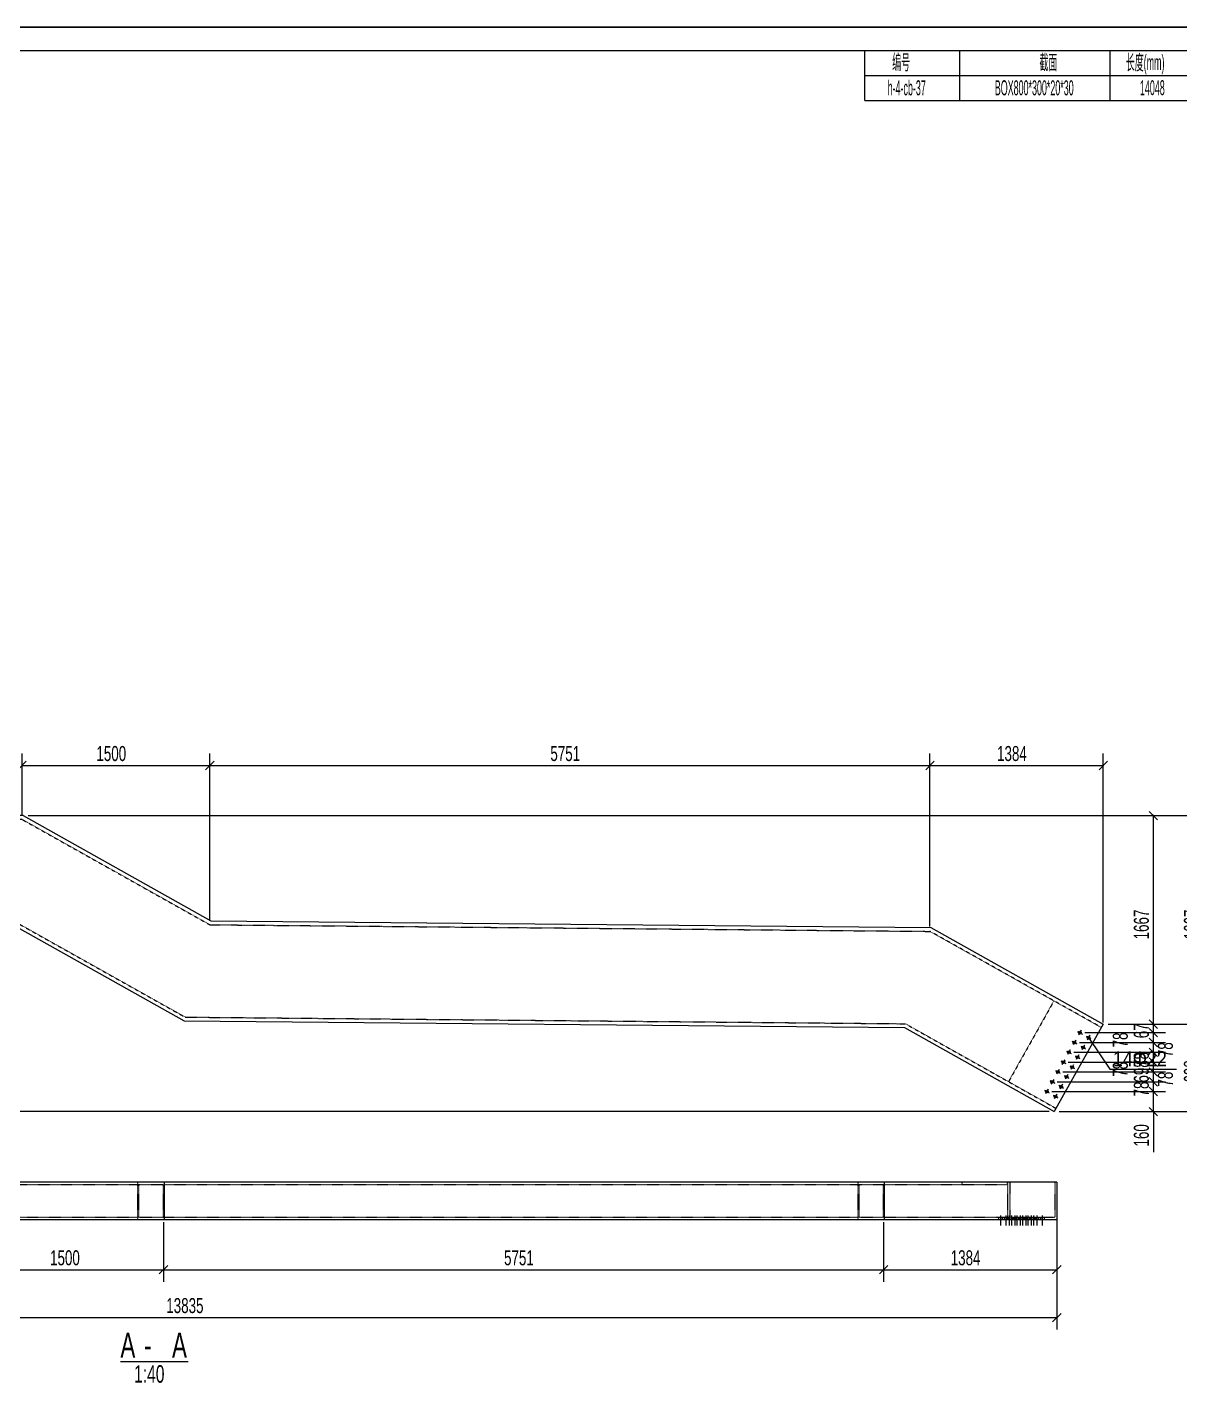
# Model space of a CAD drawing. Header units: millimetres. Extents: x 96 to 23960, y 200 to 17000.
# Drawn here: x 10112 to 19317, y 6167 to 17000 of the extents above; entities that cross this region are included whole.
import ezdxf

# ---------------------------------------------------------------- set-up
doc = ezdxf.new("R2010")
doc.units = ezdxf.units.MM
doc.linetypes.add('XKITLINE00', pattern=[0])
doc.linetypes.add('XKITLINE04', pattern=[3, 0.5, -0.5, 0.5, -0.5, 0.5, -0.5])
for name, color, linetype, lineweight in [('Bolt', 7, 'Continuous', 0), ('BoltMark', 3, 'Continuous', 0), ('DrawingSheet', 5, 'Continuous', 0), ('OtherObjectType', 1, 'Continuous', 0), ('Part', 2, 'Continuous', 0), ('Z-DIMENSIONS', 1, 'Continuous', 0)]:
    doc.layers.add(name, color=color, linetype=linetype, lineweight=lineweight)
doc.styles.add('$TD_AUDIT_GENERATED_(136)', font='ARIAL.TTF')
doc.styles.add('Arial', font='arial.ttf')
doc.styles.add('romsim', font='ARIAL.TTF')

# ---------------------------------------------------------------- blocks, each defined once
blk = doc.blocks.new('*A1')
at = {"layer": 'Bolt', "color": 7, "linetype": 'XKITLINE00', "lineweight": 0}
for p, q in [((18455, 8898), (18493, 8876)), ((18485, 8906), (18464, 8868)), ((18499, 8976), (18538, 8955)), ((18529, 8985), (18508, 8946)), ((18569, 8937), (18607, 8916)), ((18599, 8946), (18577, 8907)), ((18411, 8819), (18449, 8798)), ((18441, 8828), (18419, 8790)), ((18481, 8780), (18519, 8759)), ((18511, 8789), (18489, 8750)), ((18525, 8859), (18563, 8837)), ((18555, 8867), (18533, 8829)), ((18353, 8671), (18331, 8633)), ((18367, 8741), (18405, 8719)), ((18397, 8749), (18375, 8711)), ((18437, 8702), (18475, 8680)), ((18467, 8710), (18445, 8672)), ((18279, 8584), (18317, 8563)), ((18309, 8592), (18287, 8554)), ((18323, 8663), (18361, 8641)), ((18393, 8623), (18431, 8602)), ((18423, 8632), (18401, 8593)), ((18235, 8506), (18273, 8484)), ((18265, 8514), (18243, 8476)), ((18305, 8466), (18343, 8445)), ((18335, 8475), (18313, 8436)), ((18349, 8545), (18387, 8523)), ((18379, 8553), (18357, 8515))]:
    blk.add_line(p, q, dxfattribs=at)
for centre in [(18474, 8887), (18518, 8966), (18588, 8926), (18430, 8809), (18500, 8770), (18544, 8848), (18386, 8730), (18456, 8691), (18298, 8573), (18342, 8652), (18412, 8613), (18254, 8495), (18324, 8456), (18368, 8534)]:
    blk.add_circle(centre, 11, dxfattribs=at)
blk = doc.blocks.new('*A2')
at = {"layer": 'Part', "color": 4, "linetype": 'XKITLINE00', "lineweight": 0}
for p, q in [((4870, 9928), (5287, 10672)), ((5324, 10700), (4875, 9900)), ((5287, 10672), (5324, 10700)), ((10079, 10700), (5324, 10700)), ((10079, 10700), (11579, 9858)), ((4870, 9928), (4875, 9900)), ((9870, 9900), (4875, 9900)), ((9870, 9900), (11366, 9060)), ((11579, 9858), (17329, 9805)), ((17329, 9805), (18705, 9033)), ((11366, 9060), (17117, 9007)), ((17117, 9007), (18313, 8335)), ((18705, 9033), (18313, 8335))]:
    blk.add_line(p, q, dxfattribs=at)
at = {"layer": 'Part', "color": 7, "linetype": 'XKITLINE04', "lineweight": 0}
for p, q in [((10071, 10670), (5287, 10670)), ((10071, 10670), (11571, 9828)), ((4871, 9930), (9877, 9930)), ((9877, 9930), (11374, 9090)), ((11571, 9828), (17321, 9775)), ((18690, 9007), (17321, 9775)), ((18311, 9220), (17949, 8575)), ((11374, 9090), (17125, 9037)), ((17125, 9037), (18328, 8361))]:
    blk.add_line(p, q, dxfattribs=at)
blk = doc.blocks.new('*A3')
at = {"layer": 'Bolt', "color": 2, "linetype": 'XKITLINE00', "lineweight": 0}
for p, q in [((17869, 7491), (17869, 7471)), ((17884, 7504), (17884, 7426)), ((17899, 7491), (17899, 7471)), ((17913, 7491), (17913, 7471)), ((17928, 7504), (17928, 7426)), ((17939, 7491), (17939, 7471)), ((17943, 7491), (17943, 7471)), ((17954, 7504), (17954, 7426)), ((17957, 7491), (17957, 7471)), ((17969, 7491), (17969, 7471)), ((17972, 7504), (17972, 7426)), ((17983, 7491), (17983, 7471)), ((17987, 7491), (17987, 7471)), ((17998, 7504), (17998, 7426)), ((18001, 7491), (18001, 7471)), ((18013, 7491), (18013, 7471)), ((18016, 7504), (18016, 7426)), ((18027, 7491), (18027, 7471)), ((18031, 7491), (18031, 7471)), ((18042, 7504), (18042, 7426)), ((18045, 7491), (18045, 7471)), ((18057, 7491), (18057, 7471)), ((18060, 7504), (18060, 7426)), ((18071, 7491), (18071, 7471)), ((18075, 7491), (18075, 7471)), ((18086, 7504), (18086, 7426)), ((18089, 7491), (18089, 7471)), ((18101, 7491), (18101, 7471)), ((18104, 7504), (18104, 7426)), ((18115, 7491), (18115, 7471)), ((18119, 7491), (18119, 7471)), ((18130, 7504), (18130, 7426)), ((18133, 7491), (18133, 7471)), ((18145, 7491), (18145, 7471)), ((18148, 7504), (18148, 7426)), ((18159, 7491), (18159, 7471)), ((18163, 7491), (18163, 7471)), ((18174, 7504), (18174, 7426)), ((18189, 7491), (18189, 7471)), ((18203, 7491), (18203, 7471)), ((18218, 7504), (18218, 7426)), ((18233, 7491), (18233, 7471))]:
    blk.add_line(p, q, dxfattribs=at)
blk = doc.blocks.new('*A4')
at = {"layer": 'Part', "color": 4, "linetype": 'XKITLINE00', "lineweight": 0}
for p, q in [((4505, 7771), (4500, 7753)), ((4500, 7753), (4500, 7489)), ((4500, 7753), (4917, 7753)), ((4501, 7491), (4501, 7751)), ((4501, 7751), (4917, 7751)), ((18335, 7771), (4505, 7771)), ((4917, 7753), (4954, 7771)), ((4917, 7489), (4917, 7753)), ((4917, 7491), (4917, 7751)), ((4954, 7471), (4954, 7771)), ((9709, 7471), (9709, 7771)), ((11209, 7471), (11209, 7771)), ((16959, 7471), (16959, 7771)), ((18335, 7771), (18335, 7471)), ((4500, 7489), (4917, 7489)), ((4505, 7471), (4500, 7489)), ((4501, 7491), (4917, 7491)), ((4917, 7489), (4954, 7471)), ((18335, 7471), (4505, 7471))]:
    blk.add_line(p, q, dxfattribs=at)
at = {"layer": 'Part', "color": 7, "linetype": 'XKITLINE04', "lineweight": 0}
for p, q in [((4505, 7471), (4505, 7771)), ((17941, 7751), (4917, 7751)), ((9500, 7471), (9500, 7771)), ((9507, 7491), (9507, 7751)), ((9701, 7491), (9701, 7751)), ((10996, 7471), (10996, 7771)), ((11004, 7491), (11004, 7751)), ((11201, 7491), (11201, 7751)), ((16747, 7471), (16747, 7771)), ((16755, 7491), (16755, 7751)), ((16951, 7491), (16951, 7751)), ((17579, 7751), (17579, 7771)), ((17941, 7751), (17941, 7771)), ((17943, 7471), (17943, 7771)), ((17958, 7771), (17958, 7491)), ((18320, 7491), (18320, 7771)), ((9709, 7491), (4917, 7491)), ((9709, 7491), (18320, 7491))]:
    blk.add_line(p, q, dxfattribs=at)
blk = doc.blocks.new('*A5')
at = {"layer": 'DrawingSheet', "color": 5, "linetype": 'XKITLINE00', "lineweight": 0}
blk.add_line((23960, 17000), (200, 17000), dxfattribs=at)
blk = doc.blocks.new('*A6')
at = {"layer": 'OtherObjectType', "color": 7, "linetype": 'XKITLINE00', "lineweight": 0}
for p, q in [((16800, 16414), (16800, 16814)), ((16800, 16814), (21600, 16814)), ((17560, 16414), (17560, 16814)), ((18760, 16414), (18760, 16814)), ((19440, 16414), (19440, 16814)), ((20160, 16414), (20160, 16814)), ((20920, 16414), (20920, 16814)), ((21600, 16814), (21600, 16414)), ((16800, 16614), (21600, 16614)), ((16800, 16414), (21600, 16414))]:
    blk.add_line(p, q, dxfattribs=at)
at = {"layer": 'OtherObjectType', "color": 7, "width": 0.425}
for s, style, p in [('\\M+5B1E0\\M+5BAC5', 'Arial', (17020, 16660)), ('\\M+5BDD8\\M+5C3E6', 'Arial', (18195, 16659)), ('\\M+5B3A4\\M+5B6C8(mm)', 'Arial', (18885, 16658)), ('\\M+5CAFD\\M+5C1BF', 'Arial', (20421, 16655)), ('\\M+5B1C8\\M+5C0FD', 'Arial', (21218, 16655)), ('\\M+5B2C4\\M+5D6CA', 'Arial', (19742, 16651)), ('h-4-cb-37', '$TD_AUDIT_GENERATED_(136)', (16983, 16455)), ('BOX800*300*20*30', '$TD_AUDIT_GENERATED_(136)', (17839, 16455)), ('14048', '$TD_AUDIT_GENERATED_(136)', (18998, 16456)), ('Q355B', '$TD_AUDIT_GENERATED_(136)', (19681, 16456)), ('1:40', '$TD_AUDIT_GENERATED_(136)', (21222, 16455))]:
    blk.add_text(s, height=120, dxfattribs=dict(at, style=style)).set_placement(p)
blk = doc.blocks.new('*A7')
at = {"layer": 'OtherObjectType', "color": 7, "linetype": 'XKITLINE00', "lineweight": 0}
for p, q in [((200, 17000), (23960, 17000)), ((720, 16814), (23761, 16814))]:
    blk.add_line(p, q, dxfattribs=at)
blk = doc.blocks.new('*A9')
at = {"layer": 'Z-DIMENSIONS', "color": 3, "linetype": 'XKITLINE00', "lineweight": 0}
for p, q in [((10071, 10710), (10071, 11196)), ((11571, 9868), (11571, 11196)), ((10105, 11134), (10037, 11066)), ((10071, 11100), (11571, 11100)), ((11605, 11134), (11537, 11066))]:
    blk.add_line(p, q, dxfattribs=at)
at = {"layer": 'Z-DIMENSIONS', "color": 7}
for p in [(10071, 11100), (11571, 11100)]:
    blk.add_point(p, dxfattribs=at)
at = {"layer": 'Z-DIMENSIONS', "color": 7, "style": 'romsim', "width": 0.6375}
blk.add_text('1500', height=120, dxfattribs=at).set_placement((10665, 11136))
blk = doc.blocks.new('*A10')
at = {"layer": 'Z-DIMENSIONS', "color": 3, "linetype": 'XKITLINE00', "lineweight": 0}
for p, q in [((11571, 9868), (11571, 11196)), ((17321, 9815), (17321, 11196)), ((11605, 11134), (11537, 11066)), ((11571, 11100), (17321, 11100)), ((17355, 11134), (17287, 11066))]:
    blk.add_line(p, q, dxfattribs=at)
at = {"layer": 'Z-DIMENSIONS', "color": 7}
for p in [(11571, 11100), (17321, 11100)]:
    blk.add_point(p, dxfattribs=at)
at = {"layer": 'Z-DIMENSIONS', "color": 7, "style": 'romsim', "width": 0.6375}
blk.add_text('5751', height=120, dxfattribs=at).set_placement((14290, 11136))
blk = doc.blocks.new('*A11')
at = {"layer": 'Z-DIMENSIONS', "color": 3, "linetype": 'XKITLINE00', "lineweight": 0}
for p, q in [((17321, 9815), (17321, 11196)), ((18705, 9047), (18705, 11196)), ((17355, 11134), (17287, 11066)), ((17321, 11100), (18705, 11100)), ((18739, 11134), (18671, 11066))]:
    blk.add_line(p, q, dxfattribs=at)
at = {"layer": 'Z-DIMENSIONS', "color": 7}
for p in [(17321, 11100), (18705, 11100)]:
    blk.add_point(p, dxfattribs=at)
at = {"layer": 'Z-DIMENSIONS', "color": 7, "style": 'romsim', "width": 0.6375}
blk.add_text('1384', height=120, dxfattribs=at).set_placement((17857, 11136))
blk = doc.blocks.new('*A12')
at = {"layer": 'Z-DIMENSIONS', "color": 3, "linetype": 'XKITLINE00', "lineweight": 0}
for p, q in [((18294, 8495), (19201, 8495)), ((19071, 8529), (19139, 8461)), ((19105, 8335), (19105, 8495)), ((19071, 8369), (19139, 8301)), ((18353, 8335), (19201, 8335)), ((19105, 8335), (19105, 8011)), ((19105, 8335), (19105, 8011))]:
    blk.add_line(p, q, dxfattribs=at)
at = {"layer": 'Z-DIMENSIONS', "color": 7}
for p in [(19105, 8495), (19105, 8335)]:
    blk.add_point(p, dxfattribs=at)
at = {"layer": 'Z-DIMENSIONS', "color": 7, "style": 'romsim', "width": 0.6375}
blk.add_text('160', height=120, rotation=90.0002, dxfattribs=at).set_placement((19069, 8056))
blk = doc.blocks.new('*A13')
at = {"layer": 'Z-DIMENSIONS', "color": 3, "linetype": 'XKITLINE00', "lineweight": 0}
for p, q in [((18338, 8573), (19201, 8573)), ((19071, 8607), (19139, 8539)), ((19105, 8495), (19105, 8573)), ((18294, 8495), (19201, 8495)), ((19071, 8529), (19139, 8461))]:
    blk.add_line(p, q, dxfattribs=at)
at = {"layer": 'Z-DIMENSIONS', "color": 7}
for p in [(19105, 8573), (19105, 8495)]:
    blk.add_point(p, dxfattribs=at)
at = {"layer": 'Z-DIMENSIONS', "color": 7, "style": 'romsim', "width": 0.6375}
blk.add_text('78', height=120, rotation=90.0002, dxfattribs=at).set_placement((19069, 8456))
blk = doc.blocks.new('*A14')
at = {"layer": 'Z-DIMENSIONS', "color": 3, "linetype": 'XKITLINE00', "lineweight": 0}
for p, q in [((19071, 8686), (19139, 8618)), ((18338, 8573), (19201, 8573)), ((18382, 8652), (19201, 8652)), ((19071, 8607), (19139, 8539)), ((19105, 8573), (19105, 8652))]:
    blk.add_line(p, q, dxfattribs=at)
at = {"layer": 'Z-DIMENSIONS', "color": 7}
for p in [(19105, 8652), (19105, 8573)]:
    blk.add_point(p, dxfattribs=at)
at = {"layer": 'Z-DIMENSIONS', "color": 7, "style": 'romsim', "width": 0.6375}
blk.add_text('78', height=120, rotation=90.0002, dxfattribs=at).set_placement((19261, 8535))
blk = doc.blocks.new('*A15')
at = {"layer": 'Z-DIMENSIONS', "color": 3, "linetype": 'XKITLINE00', "lineweight": 0}
for p, q in [((18426, 8730), (19201, 8730)), ((19071, 8764), (19139, 8696)), ((19071, 8686), (19139, 8618)), ((19105, 8652), (19105, 8730)), ((18382, 8652), (19201, 8652))]:
    blk.add_line(p, q, dxfattribs=at)
at = {"layer": 'Z-DIMENSIONS', "color": 7}
for p in [(19105, 8730), (19105, 8652)]:
    blk.add_point(p, dxfattribs=at)
at = {"layer": 'Z-DIMENSIONS', "color": 7, "style": 'romsim', "width": 0.6375}
blk.add_text('78', height=120, rotation=90.0002, dxfattribs=at).set_placement((18901, 8613))
blk = doc.blocks.new('*A16')
at = {"layer": 'Z-DIMENSIONS', "color": 3, "linetype": 'XKITLINE00', "lineweight": 0}
for p, q in [((18470, 8809), (19201, 8809)), ((19071, 8843), (19139, 8775)), ((19105, 8730), (19105, 8809)), ((18426, 8730), (19201, 8730)), ((19071, 8764), (19139, 8696))]:
    blk.add_line(p, q, dxfattribs=at)
at = {"layer": 'Z-DIMENSIONS', "color": 7}
for p in [(19105, 8809), (19105, 8730)]:
    blk.add_point(p, dxfattribs=at)
at = {"layer": 'Z-DIMENSIONS', "color": 7, "style": 'romsim', "width": 0.6375}
blk.add_text('78', height=120, rotation=90.0002, dxfattribs=at).set_placement((19069, 8692))
blk = doc.blocks.new('*A17')
at = {"layer": 'Z-DIMENSIONS', "color": 3, "linetype": 'XKITLINE00', "lineweight": 0}
for p, q in [((18514, 8887), (19201, 8887)), ((19071, 8921), (19139, 8853)), ((19105, 8809), (19105, 8887)), ((18470, 8809), (19201, 8809)), ((19071, 8843), (19139, 8775))]:
    blk.add_line(p, q, dxfattribs=at)
at = {"layer": 'Z-DIMENSIONS', "color": 7}
for p in [(19105, 8887), (19105, 8809)]:
    blk.add_point(p, dxfattribs=at)
at = {"layer": 'Z-DIMENSIONS', "color": 7, "style": 'romsim', "width": 0.6375}
blk.add_text('78', height=120, rotation=90.0002, dxfattribs=at).set_placement((19261, 8770))
blk = doc.blocks.new('*A18')
at = {"layer": 'Z-DIMENSIONS', "color": 3, "linetype": 'XKITLINE00', "lineweight": 0}
for p, q in [((19071, 9000), (19139, 8932)), ((18514, 8887), (19201, 8887)), ((18558, 8966), (19201, 8966)), ((19071, 8921), (19139, 8853)), ((19105, 8887), (19105, 8966))]:
    blk.add_line(p, q, dxfattribs=at)
at = {"layer": 'Z-DIMENSIONS', "color": 7}
for p in [(19105, 8966), (19105, 8887)]:
    blk.add_point(p, dxfattribs=at)
at = {"layer": 'Z-DIMENSIONS', "color": 7, "style": 'romsim', "width": 0.6375}
blk.add_text('78', height=120, rotation=90.0002, dxfattribs=at).set_placement((18901, 8848))
blk = doc.blocks.new('*A19')
at = {"layer": 'Z-DIMENSIONS', "color": 3, "linetype": 'XKITLINE00', "lineweight": 0}
for p, q in [((18745, 9033), (19201, 9033)), ((19071, 9067), (19139, 8999)), ((19071, 9000), (19139, 8932)), ((19105, 8966), (19105, 9033)), ((18558, 8966), (19201, 8966))]:
    blk.add_line(p, q, dxfattribs=at)
at = {"layer": 'Z-DIMENSIONS', "color": 7}
for p in [(19105, 9033), (19105, 8966)]:
    blk.add_point(p, dxfattribs=at)
at = {"layer": 'Z-DIMENSIONS', "color": 7, "style": 'romsim', "width": 0.6375}
blk.add_text('67', height=120, rotation=90.0002, dxfattribs=at).set_placement((19069, 8921))
blk = doc.blocks.new('*A20')
at = {"layer": 'Z-DIMENSIONS', "color": 3, "linetype": 'XKITLINE00', "lineweight": 0}
for p, q in [((19071, 10734), (19139, 10666)), ((10119, 10700), (19201, 10700)), ((19105, 9033), (19105, 10700)), ((18745, 9033), (19201, 9033)), ((19071, 9067), (19139, 8999))]:
    blk.add_line(p, q, dxfattribs=at)
at = {"layer": 'Z-DIMENSIONS', "color": 7}
for p in [(19105, 10700), (19105, 9033)]:
    blk.add_point(p, dxfattribs=at)
at = {"layer": 'Z-DIMENSIONS', "color": 7, "style": 'romsim', "width": 0.6375}
blk.add_text('1667', height=120, rotation=90.0002, dxfattribs=at).set_placement((19069, 9711))
blk = doc.blocks.new('*A21')
at = {"layer": 'Z-DIMENSIONS', "color": 3, "linetype": 'XKITLINE00', "lineweight": 0}
for p, q in [((18745, 9033), (19601, 9033)), ((19471, 9067), (19539, 8999)), ((19505, 8335), (19505, 9033)), ((19471, 8369), (19539, 8301)), ((18353, 8335), (19601, 8335))]:
    blk.add_line(p, q, dxfattribs=at)
at = {"layer": 'Z-DIMENSIONS', "color": 7}
for p in [(19505, 9033), (19505, 8335)]:
    blk.add_point(p, dxfattribs=at)
at = {"layer": 'Z-DIMENSIONS', "color": 7, "style": 'romsim', "width": 0.6375}
blk.add_text('698', height=120, rotation=90.0002, dxfattribs=at).set_placement((19469, 8567))
blk = doc.blocks.new('*A22')
at = {"layer": 'Z-DIMENSIONS', "color": 3, "linetype": 'XKITLINE00', "lineweight": 0}
for p, q in [((19471, 10734), (19539, 10666)), ((10119, 10700), (19601, 10700)), ((19505, 9033), (19505, 10700)), ((18745, 9033), (19601, 9033)), ((19471, 9067), (19539, 8999))]:
    blk.add_line(p, q, dxfattribs=at)
at = {"layer": 'Z-DIMENSIONS', "color": 7}
for p in [(19505, 10700), (19505, 9033)]:
    blk.add_point(p, dxfattribs=at)
at = {"layer": 'Z-DIMENSIONS', "color": 7, "style": 'romsim', "width": 0.6375}
blk.add_text('1667', height=120, rotation=90.0002, dxfattribs=at).set_placement((19469, 9711))
blk = doc.blocks.new('*A23')
at = {"layer": 'Z-DIMENSIONS', "color": 3, "linetype": 'XKITLINE00', "lineweight": 0}
for p, q in [((18745, 9033), (19201, 9033)), ((19071, 9067), (19139, 8999)), ((19105, 8335), (19105, 9033)), ((19071, 8369), (19139, 8301)), ((18353, 8335), (19201, 8335))]:
    blk.add_line(p, q, dxfattribs=at)
at = {"layer": 'Z-DIMENSIONS', "color": 7}
for p in [(19105, 9033), (19105, 8335)]:
    blk.add_point(p, dxfattribs=at)
at = {"layer": 'Z-DIMENSIONS', "color": 7, "style": 'romsim', "width": 0.6375}
blk.add_text('698', height=120, rotation=90.0002, dxfattribs=at).set_placement((19069, 8567))
blk = doc.blocks.new('*A24')
at = {"layer": 'Z-DIMENSIONS', "color": 3, "linetype": 'XKITLINE00', "lineweight": 0}
for p, q in [((19071, 10734), (19139, 10666)), ((10119, 10700), (19201, 10700)), ((19105, 9033), (19105, 10700)), ((18745, 9033), (19201, 9033)), ((19071, 9067), (19139, 8999))]:
    blk.add_line(p, q, dxfattribs=at)
at = {"layer": 'Z-DIMENSIONS', "color": 7}
for p in [(19105, 10700), (19105, 9033)]:
    blk.add_point(p, dxfattribs=at)
at = {"layer": 'Z-DIMENSIONS', "color": 7, "style": 'romsim', "width": 0.6375}
blk.add_text('1667', height=120, rotation=90.0002, dxfattribs=at).set_placement((19069, 9711))
blk = doc.blocks.new('*A25')
at = {"layer": 'Z-DIMENSIONS', "color": 3, "linetype": 'XKITLINE00', "lineweight": 0}
blk.add_line((18273, 8335), (4374, 8335), dxfattribs=at)
blk = doc.blocks.new('*A28')
at = {"layer": 'BoltMark', "color": 4, "linetype": 'XKITLINE00', "lineweight": 0}
for p, q in [((18588, 8926), (18758, 8673)), ((18758, 8673), (19290, 8673))]:
    blk.add_line(p, q, dxfattribs=at)
at = {"layer": 'BoltMark', "color": 7, "style": 'Arial', "width": 0.85}
blk.add_text('14\\M+5A6B522', height=120, dxfattribs=at).set_placement((18782, 8697))
blk = doc.blocks.new('*A30')
at = {"layer": 'Z-DIMENSIONS', "color": 3, "linetype": 'XKITLINE00', "lineweight": 0}
for p, q in [((18335, 7731), (18335, 6593)), ((18369, 6723), (18301, 6656)), ((4500, 6689), (18335, 6689))]:
    blk.add_line(p, q, dxfattribs=at)
at = {"layer": 'Z-DIMENSIONS', "color": 7}
blk.add_point((18335, 6689), dxfattribs=at)
at = {"layer": 'Z-DIMENSIONS', "color": 7, "style": 'romsim', "width": 0.6375}
blk.add_text('13835', height=120, dxfattribs=at).set_placement((11223, 6725))
blk = doc.blocks.new('*A32')
at = {"layer": 'Z-DIMENSIONS', "color": 3, "linetype": 'XKITLINE00', "lineweight": 0}
for p, q in [((9701, 7451), (9701, 6975)), ((11201, 7451), (11201, 6975)), ((9735, 7105), (9667, 7038)), ((9701, 7071), (11201, 7071)), ((11235, 7105), (11167, 7038))]:
    blk.add_line(p, q, dxfattribs=at)
at = {"layer": 'Z-DIMENSIONS', "color": 7}
for p in [(9701, 7071), (11201, 7071)]:
    blk.add_point(p, dxfattribs=at)
at = {"layer": 'Z-DIMENSIONS', "color": 7, "style": 'romsim', "width": 0.6375}
blk.add_text('1500', height=120, dxfattribs=at).set_placement((10295, 7107))
blk = doc.blocks.new('*A33')
at = {"layer": 'Z-DIMENSIONS', "color": 3, "linetype": 'XKITLINE00', "lineweight": 0}
for p, q in [((11201, 7451), (11201, 6975)), ((16951, 7451), (16951, 6975)), ((11235, 7105), (11167, 7038)), ((11201, 7071), (16951, 7071)), ((16985, 7105), (16917, 7038))]:
    blk.add_line(p, q, dxfattribs=at)
at = {"layer": 'Z-DIMENSIONS', "color": 7}
for p in [(11201, 7071), (16951, 7071)]:
    blk.add_point(p, dxfattribs=at)
at = {"layer": 'Z-DIMENSIONS', "color": 7, "style": 'romsim', "width": 0.6375}
blk.add_text('5751', height=120, dxfattribs=at).set_placement((13920, 7107))
blk = doc.blocks.new('*A34')
at = {"layer": 'Z-DIMENSIONS', "color": 3, "linetype": 'XKITLINE00', "lineweight": 0}
for p, q in [((16951, 7451), (16951, 6975)), ((18335, 7451), (18335, 6975)), ((16985, 7105), (16917, 7038)), ((16951, 7071), (18335, 7071)), ((18369, 7105), (18301, 7038))]:
    blk.add_line(p, q, dxfattribs=at)
at = {"layer": 'Z-DIMENSIONS', "color": 7}
for p in [(16951, 7071), (18335, 7071)]:
    blk.add_point(p, dxfattribs=at)
at = {"layer": 'Z-DIMENSIONS', "color": 7, "style": 'romsim', "width": 0.6375}
blk.add_text('1384', height=120, dxfattribs=at).set_placement((17487, 7107))
blk = doc.blocks.new('*A36')
at = {"layer": 'OtherObjectType', "color": 6, "linetype": 'XKITLINE00', "lineweight": 0}
blk.add_line((10857, 6339), (11399, 6339), dxfattribs=at)
at = {"layer": 'OtherObjectType', "color": 6, "style": 'romsim', "width": 0.6375}
for s, height, p in [('A', 200, (10857, 6369)), ('A', 200, (11269, 6369)), ('-', 200, (11046, 6369)), ('1:40', 140, (10966, 6169))]:
    blk.add_text(s, height=height, dxfattribs=at).set_placement(p)

msp = doc.modelspace()

# ---------------------------------------------------------------- block references
at = {"lineweight": 0}
for name in ['*A5', '*A7', '*A6', '*A9', '*A10', '*A11', '*A20', '*A22', '*A24', '*A2', '*A25', '*A21', '*A23', '*A18', '*A19', '*A1', '*A17', '*A28', '*A16', '*A14', '*A15', '*A13', '*A12', '*A30', '*A4', '*A3', '*A32', '*A33', '*A34', '*A36']:
    msp.add_blockref(name, (0, 0), dxfattribs=at)

doc.saveas('drawing.dxf')
